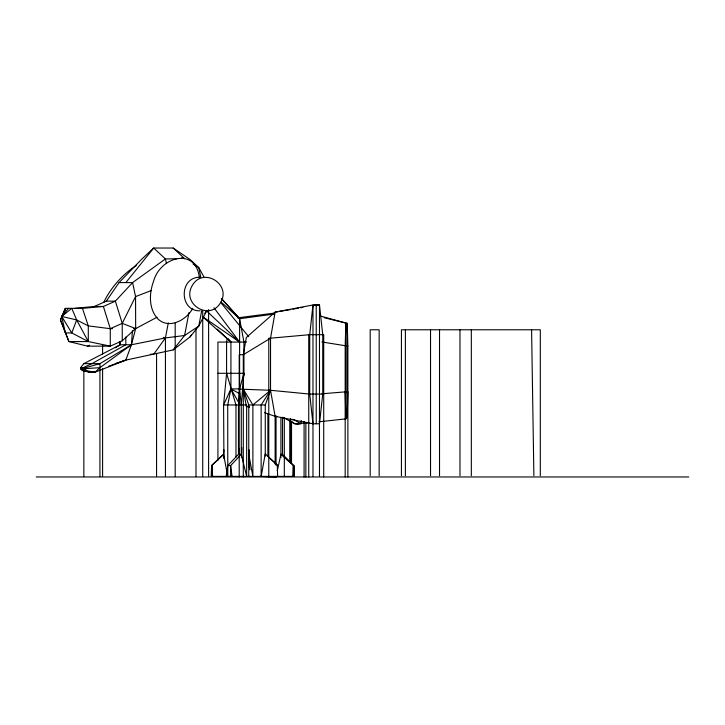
<?xml version="1.0" encoding="UTF-8"?>
<svg xmlns="http://www.w3.org/2000/svg" width="725" height="725" viewBox="0 0 725 725"><rect width="100%" height="100%" fill="white"/><g stroke="black" fill="none" stroke-linecap="round" stroke-linejoin="round"><path stroke-width="1.09" d="M201.686 310.808L198.777 326.078L190.095 336.88L173.175 349.912L125.824 360.108L95.084 372.179L88.695 372.179L82.297 370.475L80.647 368.934L80.647 367.566L83.846 363.642L120.205 344.756L131.442 344.756L165.436 337.932L184.594 335.512L198.777 326.078L206.634 310.952L239.603 342.064L213.993 307.808M176.701 258.752L165.436 258.925L132.593 282.596L135.557 296.588L135.666 328.597L131.442 344.756L99.932 363.642L86.112 367.566L86.112 368.934L84.463 370.475L82.297 370.475L82.297 367.566M125.824 337.043L125.824 344.756L91.894 363.642L83.375 367.566L83.375 370.475L91.894 372.179L94.014 371.427M318.909 421.787L345.852 418.887L347.202 417.528L347.882 391.654L321.855 393.793M292.982 476.388L293.326 465.559L280.919 454.33L277.267 470.869M108.859 366.143L125.824 360.108L131.442 344.756L132.439 330.745M221.623 298.546L239.603 318.719L239.603 388.899L238.471 404.967L238.471 454.33L227.795 465.559L226.191 476.388M238.924 448.721L238.471 454.33L241.271 454.33L246.654 476.388L246.654 404.967L223.59 404.967L223.916 458.744M241.815 447.597L241.561 457.638M223.971 449.844L223.59 454.33L227.306 474.177M230.641 476.388L230.641 465.559L241.271 454.33L241.271 404.967L243.944 373.284L217.926 373.284M249.137 449.844L249.047 467.562M312.973 423.781L309.72 394.083L309.72 334.687L312.973 304.989L319.48 304.989L322.743 334.687L322.743 394.083L319.48 423.781L312.973 423.781L275.128 416.331L264.462 412.616M282.895 417.301L294.667 423.726L297.803 424.46L300.947 423.726L301.31 420.464M275.128 464.154L275.128 416.331L270.534 390.286L270.534 338.185L275.128 312.131L312.973 304.989L312.973 476.388M276.615 476.388L276.298 476.968L261.136 476.47L265.259 453.832L277.267 465.06L277.639 476.388M227.197 338.729L226.581 342.064L226.581 375.541M168.3 322.852L165.436 337.932L165.436 476.388M188.953 312.62L184.594 335.512L173.175 349.912M241.271 404.967L239.603 388.899L243.944 373.284M74.757 308.343L94.341 306.476L106.312 301.156L119.054 282.596L132.593 282.596L115.366 301.156L103.394 306.476L82.451 308.343L65.35 308.343L60.456 319.942L68.911 341.566L87.462 346.142L110.273 346.142L122.244 340.832L135.666 328.597L157.117 317.178M265.259 456.088L265.259 404.967L270.534 390.286L309.72 394.083M94.341 306.476L103.394 306.476L110.273 328.679L110.273 346.142L88.296 341.566L71.775 332.929L61.707 316.426L71.775 308.343L76.66 319.942L71.775 332.929L65.35 332.929L61.707 316.426L68.558 308.343M220.672 302.443C231.592 283.983 202.828 266.519 192.188 285.65C181.268 304.119 210.023 321.574 220.672 302.443L248.657 336.663M103.657 302.497C110.898 287.481 122.534 274.44 136.49 265.341M122.244 340.832L122.244 323.359L135.557 296.588L150.999 290.662M190.095 336.88L191.21 335.022M192.75 308.424C186.216 320.178 168.988 329.757 157.615 318.692C148.489 308.424 149.142 293.127 153.664 280.947C160.361 256.713 196.276 246.473 199.502 278.454M204.776 313.3L206.634 310.952M125.824 282.596L153.7 248.032L173.175 248.032L190.095 259.55L198.777 267.616L204.015 277.032M119.054 282.596L141.973 258.925L153.7 248.032L165.436 258.925L166.369 263.329M131.442 344.756L99.932 367.675L95.084 372.179L84.463 370.475L84.463 367.566M249.889 469.773L248.766 454.33L252.889 476.388L252.889 404.967L270.534 390.286L239.205 389.098M115.42 347.773L120.205 344.756L119.978 341.52M309.72 334.687L270.534 338.185L243.292 354.715L239.205 354.715L239.205 476.968M61.707 316.426L76.66 319.942L88.296 325.888L110.273 328.679L122.244 323.359L135.666 328.597L133.463 328.597M87.462 346.142L89.492 345.245M88.695 372.179L90.815 371.49M116.272 363.216L125.824 360.108M316.191 305.66L319.48 304.989L319.48 476.388M316.227 304.989L312.91 305.642L316.227 304.989L316.227 423.781M315.239 305.606L318.574 304.989M290.68 309.557L275.128 312.131L246.328 337.524L243.292 354.715L243.292 476.968M292.9 309.158L298.455 308.161M300.676 307.772L302.896 307.373M200.118 277.258C178.939 276.633 178.939 311.46 200.118 310.835M274.177 314.07L239.603 318.719L221.125 302.053M237.628 317.849L274.539 313.073M291.939 421.714L294.667 423.726L308.805 422.883M99.932 367.675L80.647 368.934M221.333 298.627L239.603 318.719L243.944 342.064L246.174 341.937M110.273 328.679L112.475 328.67M106.312 301.156L115.366 301.156L122.244 323.359M270.534 338.185L268.785 338.185L268.785 476.968M82.451 308.343L88.296 325.888L88.296 341.566L68.911 341.566L60.456 319.942L65.35 308.343L65.35 310.454M246.11 342.064L217.926 342.064L217.926 460.466M347.882 476.968L347.882 346.142L321.855 341.964M83.846 363.642L99.932 363.642L99.932 476.388M80.647 367.566L86.112 367.566M239.603 388.899L230.922 388.899L223.59 404.967L226.581 373.284L235.969 404.967L235.969 457.412M268.785 390.286L270.534 390.286L261.136 404.967L261.136 476.47M308.741 394.083L323.712 394.083M252.889 404.967L243.292 389.098L248.766 404.967L265.259 404.967M275.128 416.331L276.968 416.331M280.919 454.33L282.505 454.33L293.924 465.559L294.223 476.388L211.22 476.388L211.582 465.559L223.59 454.33L211.582 465.559L211.582 476.388M277.267 465.06L267.534 456.079M227.795 465.559L230.641 465.559L232.027 476.388M36.25 476.968L688.75 476.968M150.356 354.244L153.7 354.253L165.436 337.932L163.315 337.333M243.292 389.098L246.328 406.29L249.355 406.734M324.22 317.731L347.202 323.386L347.882 346.142M320.196 316L347.202 323.386L347.202 417.528M181.613 257.765L184.594 258.626L173.175 248.032M77.974 341.366L78.599 341.566M246.328 406.29L249.527 407.405M239.748 393.72L230.922 388.899L230.922 342.064L228.003 338.602M293.154 419.304L300.947 423.726M193.104 264.018L198.777 267.616L200.789 277.113M203.227 317.061L239.603 342.064M203.136 317.178L230.922 342.064L217.255 329.159M239.014 403.073L230.922 388.899L227.713 404.967L227.795 476.388M76.66 319.942L88.296 341.566M119.362 341.52L120.205 344.756M212.561 476.388L212.244 465.559L212.244 476.388M345.182 391.654L345.852 418.887L345.852 323.386L345.182 346.142L345.182 476.968M531.588 329.784L533.881 475.718M540.306 475.718L540.306 329.784L401.423 329.784L401.423 475.718M471.323 329.784L471.323 475.718M459.976 329.784L459.976 475.718M439.531 329.784L439.531 475.718M430.532 329.784L430.532 475.718M405.375 329.784L405.375 475.718M379.157 475.718L379.157 329.784L370.185 329.784L370.185 475.718M323.712 476.968L323.712 334.687L308.741 334.687L308.741 476.968M305.85 422.603L305.85 476.968M304.083 421.47L304.083 476.968M293.924 476.388L293.924 465.559L293.326 465.559L293.326 476.388M291.522 421.47L291.522 463.375M290.662 418.425L290.662 463.456M289.764 420.337L289.764 462.242M284.318 417.446L284.318 476.388M282.505 417.31L282.505 454.33M280.919 417.31L280.919 457.638M276.053 416.123L276.053 465.223M267.897 413.939L267.897 456.56M248.766 404.967L248.766 476.388M243.944 342.064L243.944 375.541M208.601 309.611L208.601 476.388M202.728 311.016L202.728 476.388M195.986 328.769L195.986 476.388M175.187 322.997L175.187 476.388M156.573 353.392L156.573 476.388M102.597 345.018L102.597 354.036M102.597 368.681L102.597 476.388M83.846 371.073L83.846 476.388"/></g></svg>
